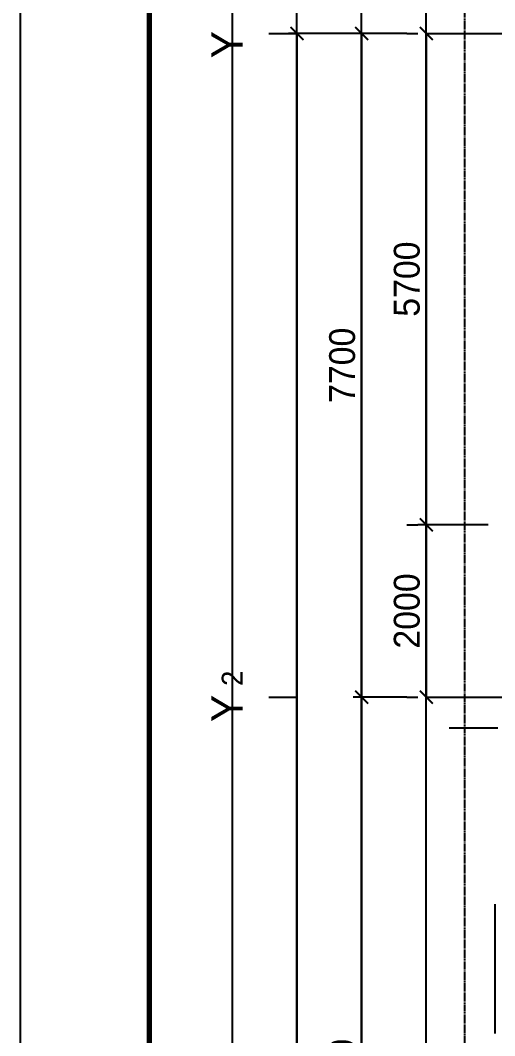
# Model space of a CAD drawing. Header units: millimetres. Extents: x 0 to 199210, y 0 to 94205.
# Drawn here: x 136210 to 141713, y 26832 to 38611 of the extents above; entities that cross this region are included whole.
import ezdxf
from ezdxf.enums import TextEntityAlignment as Align

# ---------------------------------------------------------------- set-up
doc = ezdxf.new("R2010")
doc.units = ezdxf.units.MM
doc.linetypes.add('CEN', pattern=[62, 60, -1, 0, -1])
doc.linetypes.add('HIDDEN', pattern=[3, 2, -1])
doc.layers.get('Defpoints').update_dxf_attribs({"color": 142})
for name, color, linetype in [('4', 4, 'Continuous'), ('CEN', 1, 'CEN'), ('DIM', 7, 'Continuous'), ('Hid', 7, 'HIDDEN')]:
    doc.layers.add(name, color=color, linetype=linetype)
doc.layers.add('INVisible', color=165, linetype='Continuous', plot=False)
doc.styles.add('11', font='Dotum.ttf')
doc.styles.add('돋움', font='Dotum.ttf')
doc.dimstyles.new('150', dxfattribs={"dimscale": 50, "dimtxt": 6, "dimasz": 3, "dimexe": 2, "dimexo": 4.5, "dimgap": 1.5, "dimtad": 1, "dimtoh": 1, "dimdec": 0, "dimzin": 0, "dimdsep": 46, "dimtxsty": '11', "dimblk1": 'ARCHTICK', "dimblk2": 'ARCHTICK', "dimsah": 1, "dimcen": 5, "dimclrd": 143, "dimclre": 143, "dimclrt": 7, "dimadec": 0, "dimazin": 0, "dimtfac": 1, "dimtdec": 0, "dimtix": 1, "dimtmove": 2, "dimatfit": 3, "dimldrblk": 'ARCHTICK', "dimfxl": 1, "dimtolj": 1, "dimtzin": 0, "dimlwd": -1, "dimlwe": -1, "dimarcsym": 0})

# ---------------------------------------------------------------- blocks, each defined once
blk = doc.blocks.new('FORM_A3_100')
at = {"color": 8}
blk.add_lwpolyline([(42000, 0), (42000, 29700), (0, 29700), (0, 0)], close=True, dxfattribs=at)
at = {"color": 7, "const_width": 41.7}
blk.add_lwpolyline([(41001.2, 1016.5), (41001.2, 28683.5), (998.8, 28683.5), (998.8, 1016.5)], close=True, dxfattribs=at)
blk = doc.blocks.new('_ArchTick')
at = {"color": 0, "linetype": 'ByBlock', "const_width": 0.15}
blk.add_lwpolyline([(-0.5, -0.5), (0.5, 0.5)], dxfattribs=at)
blk = doc.blocks.new('*D173')
at = {"layer": 'Defpoints', "color": 0, "transparency": 16777216}
for p in [(140920, 38459), (140170, 30759), (140920, 30759)]:
    blk.add_point(p, dxfattribs=at)
at = {"layer": 'DIM', "color": 143, "transparency": 16777216}
for p, q in [((140695, 38459), (140070, 38459)), ((140170, 38459), (140170, 30759)), ((140695, 30759), (140070, 30759))]:
    blk.add_line(p, q, dxfattribs=at)
at = {"layer": 'DIM', "color": 143, "transparency": 16777216, "xscale": 150, "yscale": 150, "zscale": 150}
for p, rotation in [((140170, 38459), 90), ((140170, 30759), 270)]:
    blk.add_blockref('_ArchTick', p, dxfattribs=dict(at, rotation=rotation))
at = {"layer": 'DIM', "color": 7, "transparency": 16777216, "insert": (139945, 34609), "char_height": 300, "attachment_point": 5, "rotation": 90, "style": '11'}
blk.add_mtext('\\A1;7700', dxfattribs=at)
blk = doc.blocks.new('*D174')
at = {"layer": 'Defpoints', "color": 0, "transparency": 16777216}
for p in [(140920, 30759), (140170, 21959), (140920, 21959)]:
    blk.add_point(p, dxfattribs=at)
at = {"layer": 'DIM', "color": 143, "transparency": 16777216}
for p, q in [((140695, 30759), (140070, 30759)), ((140170, 30759), (140170, 21959)), ((140695, 21959), (140070, 21959))]:
    blk.add_line(p, q, dxfattribs=at)
at = {"layer": 'DIM', "color": 143, "transparency": 16777216, "xscale": 150, "yscale": 150, "zscale": 150}
for p, rotation in [((140170, 30759), 90), ((140170, 21959), 270)]:
    blk.add_blockref('_ArchTick', p, dxfattribs=dict(at, rotation=rotation))
at = {"layer": 'DIM', "color": 7, "transparency": 16777216, "insert": (139945, 26359), "char_height": 300, "attachment_point": 5, "rotation": 90, "style": '11'}
blk.add_mtext('\\A1;8800', dxfattribs=at)
blk = doc.blocks.new('*D177')
at = {"layer": 'Defpoints', "color": 0, "transparency": 16777216}
for p in [(140920, 38459), (139420, 7259), (140920, 7259)]:
    blk.add_point(p, dxfattribs=at)
at = {"layer": 'DIM', "color": 143, "transparency": 16777216}
for p, q in [((140695, 38459), (139320, 38459)), ((139420, 38459), (139420, 7259)), ((140695, 7259), (139320, 7259))]:
    blk.add_line(p, q, dxfattribs=at)
at = {"layer": 'DIM', "color": 143, "transparency": 16777216, "xscale": 150, "yscale": 150, "zscale": 150}
for p, rotation in [((139420, 38459), 90), ((139420, 7259), 270)]:
    blk.add_blockref('_ArchTick', p, dxfattribs=dict(at, rotation=rotation))
at = {"layer": 'DIM', "color": 7, "transparency": 16777216, "insert": (139195, 22859), "char_height": 300, "attachment_point": 5, "rotation": 90, "style": '11'}
blk.add_mtext('\\A1;31200', dxfattribs=at)
blk = doc.blocks.new('*D205')
at = {"color": 143, "transparency": 16777216}
for p, q in [((141638, 32759), (140820, 32759)), ((140920, 32759), (140920, 30759)), ((140695, 30759), (140820, 30759))]:
    blk.add_line(p, q, dxfattribs=at)
at = {"layer": 'Defpoints', "color": 0, "transparency": 16777216}
for p in [(141863, 32759), (140920, 30759), (140920, 30759)]:
    blk.add_point(p, dxfattribs=at)
at = {"color": 143, "transparency": 16777216, "xscale": 150, "yscale": 150, "zscale": 150}
for p, rotation in [((140920, 32759), 90), ((140920, 30759), 270)]:
    blk.add_blockref('_ArchTick', p, dxfattribs=dict(at, rotation=rotation))
at = {"color": 7, "transparency": 16777216, "insert": (140695, 31759), "char_height": 300, "attachment_point": 5, "rotation": 90, "style": '11'}
blk.add_mtext('\\A1;2000', dxfattribs=at)
blk = doc.blocks.new('*D206')
at = {"color": 143, "transparency": 16777216}
for p, q in [((140695, 38459), (140820, 38459)), ((140920, 38459), (140920, 32759)), ((140695, 32759), (140820, 32759))]:
    blk.add_line(p, q, dxfattribs=at)
at = {"layer": 'Defpoints', "color": 0, "transparency": 16777216}
for p in [(140920, 38459), (140920, 32759), (140920, 32759)]:
    blk.add_point(p, dxfattribs=at)
at = {"color": 143, "transparency": 16777216, "xscale": 150, "yscale": 150, "zscale": 150}
for p, rotation in [((140920, 38459), 90), ((140920, 32759), 270)]:
    blk.add_blockref('_ArchTick', p, dxfattribs=dict(at, rotation=rotation))
at = {"color": 7, "transparency": 16777216, "insert": (140695, 35609), "char_height": 300, "attachment_point": 5, "rotation": 90, "style": '11'}
blk.add_mtext('\\A1;5700', dxfattribs=at)

msp = doc.modelspace()

# ---------------------------------------------------------------- linework, layer by layer
at = {"color": 0, "linetype": 'ByBlock'}
for p, q in [((139095, 38458.9), (139420, 38458.9)), ((139095, 30758.9), (139420, 30758.9))]:
    msp.add_line(p, q, dxfattribs=at)
msp.add_line((141185.8, 30402.2), (141750.7, 30402.2))
at = {"layer": '4'}
msp.add_line((141713.2, 28358.9), (141713.2, 26858.9), dxfattribs=at)
at = {"layer": 'CEN'}
for p, q in [((140920, 38458.9), (189789.1, 38458.9)), ((140920, 30758.9), (189789.1, 30758.9))]:
    msp.add_line(p, q, dxfattribs=at)
at = {"layer": 'Hid', "ltscale": 5}
msp.add_line((141363.5, 42375.9), (141363.5, 13083.6), dxfattribs=at)
at = {"layer": 'INVisible'}
for points in [[(192039.1, 3145.3), (138670, 3145.3), (138670, 41416.8), (192039.1, 41416.8)], [(191289.1, 3895.3), (139420, 3895.3), (139420, 40666.8), (191289.1, 40666.8)], [(190539.1, 4645.3), (140170, 4645.3), (140170, 39916.8), (190539.1, 39916.8)], [(189789.1, 5395.3), (140920, 5395.3), (140920, 39166.8), (189789.1, 39166.8)]]:
    msp.add_lwpolyline(points, close=True, dxfattribs=at)

# ---------------------------------------------------------------- block references
at = {"xscale": 1.499999999961756, "yscale": 1.499999999961756, "zscale": 1.499999999961756}
msp.add_blockref('FORM_A3_100', (136210.5, 0), dxfattribs=at)

# ---------------------------------------------------------------- texts
at = {"color": 3, "linetype": 'ByBlock', "style": '돋움'}
for tag, text, height, p in [('Y', 'X', 365.6, (138607.5, 38328.8)), ('2', '1', 243.8, (138668.5, 30978.2)), ('Y', 'X', 365.6, (138607.5, 30628.8))]:
    msp.add_attdef(tag, text=text, height=height, rotation=90, dxfattribs=at).set_placement(p, align=Align.MIDDLE_CENTER)

# ---------------------------------------------------------------- dimensions: what is measured, and where the dimension line sits
for base, p1, p2, picture, middle in [((140920, 32758.9), (140920, 38458.9), (140920, 32758.9), '*D206', (140694.8, 35608.9)), ((140920, 30758.9), (141863.2, 32758.9), (140920, 30758.9), '*D205', (140694.8, 31758.9))]:
    dim = msp.add_linear_dim(base=base, p1=p1, p2=p2, angle=90, dimstyle='150')
    dim.commit()
    dim.dimension.update_dxf_attribs({"geometry": picture, "text_midpoint": middle})
at = {"layer": 'DIM'}
for base, p1, p2, picture, middle in [((139420, 7258.9), (140920, 38458.9), (140920, 7258.9), '*D177', (139194.8, 22858.9)), ((140170, 30758.9), (140920, 38458.9), (140920, 30758.9), '*D173', (139944.8, 34608.9)), ((140170, 21958.9), (140920, 30758.9), (140920, 21958.9), '*D174', (139944.8, 26358.9))]:
    dim = msp.add_linear_dim(base=base, p1=p1, p2=p2, angle=90, dimstyle='150', override={"dimscale": 50}, dxfattribs=at)
    dim.commit()
    dim.dimension.update_dxf_attribs({"geometry": picture, "text_midpoint": middle})

doc.saveas('drawing.dxf')
